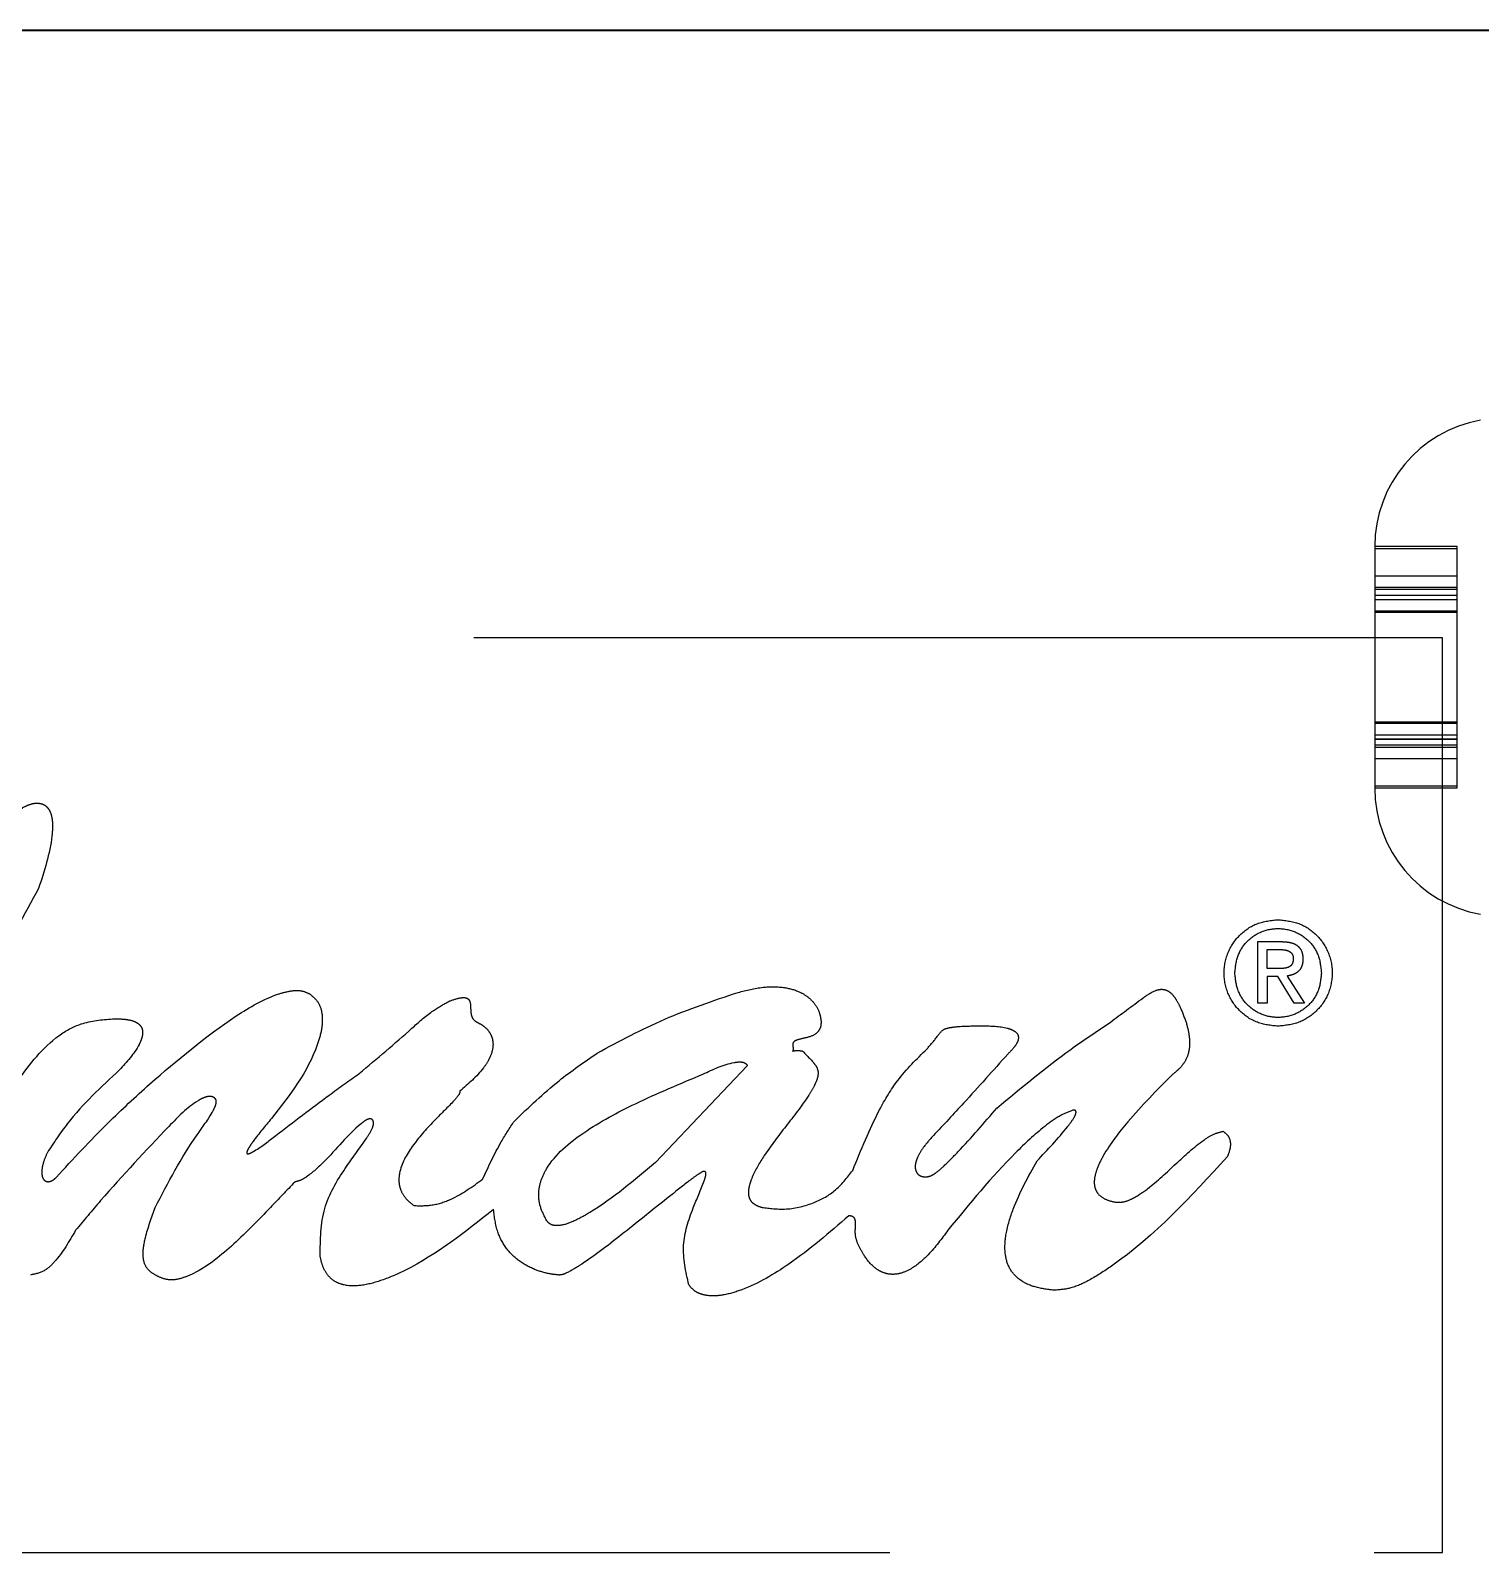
# Paper-space layout '2 DOOR PANEL LAYOUT - A1 Sheet' of a CAD drawing. Extents: x 50 to 825, y 22 to 486.
# Drawn here: x 442.903 to 445.523, y 464.264 to 467.014 of the extents above; entities that cross this region are included whole.
import ezdxf

# ---------------------------------------------------------------- set-up
doc = ezdxf.new("R2010")
doc.units = 0
doc.linetypes.add('HIDDEN', pattern=[0.375, 0.25, -0.125])
doc.layers.add('N-EQPM', color=3, linetype='Continuous', lineweight=25)
doc.layers.add('N-PANL', color=4, linetype='Continuous', lineweight=35)

psp = doc.layouts.new('2 DOOR PANEL LAYOUT - A1 Sheet')

# ---------------------------------------------------------------- linework, layer by layer
at = {"layer": 'N-EQPM', "linetype": 'HIDDEN', "ltscale": 7}
for p, q in [((445.3321, 466.0813), (445.3321, 466.0815)), ((445.3321, 466.0815), (445.3321, 466.0113)), ((445.4809, 466.0774), (445.4809, 466.0813)), ((445.4809, 466.043), (445.4809, 466.0774)), ((445.4809, 466.0279), (445.4809, 466.043)), ((445.4809, 465.9428), (445.4809, 466.0279)), ((445.3321, 466.0113), (445.3321, 465.7985)), ((445.4809, 465.861), (445.4809, 465.9428)), ((445.4544, 465.9165), (440.0811, 465.9165)), ((445.4544, 464.2637), (445.4544, 465.9165)), ((445.4809, 465.7622), (445.4809, 465.861)), ((445.3321, 465.7985), (445.3321, 465.6505)), ((445.4809, 465.7061), (445.4809, 465.7622)), ((445.4809, 465.6492), (445.4809, 465.7061)), ((445.3321, 465.6505), (445.3321, 465.6451)), ((445.3321, 465.6453), (445.3321, 465.6451)), ((445.4809, 465.6452), (445.4809, 465.6492)), ((445.1208, 465.2565), (445.1208, 465.3676)), ((445.1208, 465.3676), (445.1631, 465.3676)), ((445.1376, 465.3533), (445.1606, 465.3533)), ((445.1376, 465.3189), (445.1376, 465.3533)), ((445.1578, 465.3189), (445.1376, 465.3189)), ((445.157, 465.3046), (445.1376, 465.3046)), ((445.1376, 465.3046), (445.1376, 465.2565)), ((445.1863, 465.2565), (445.157, 465.3046)), ((445.1736, 465.3054), (445.2052, 465.2565)), ((445.1376, 465.2565), (445.1208, 465.2565)), ((445.2052, 465.2565), (445.1863, 465.2565)), ((444.1984, 465.1434), (444.0322, 464.9686)), ((440.0811, 464.2637), (445.4544, 464.2637))]:
    psp.add_line(p, q, dxfattribs=at)
for centre, start, end in [((445.5638, 466.0815), 100.0843, 180), ((445.5638, 465.6451), 180, 259.9157)]:
    psp.add_arc(centre, 0.2317, start, end, dxfattribs=at)
for points in [[(445.4809, 466.0813), (445.3321, 466.0813)], [(445.4809, 466.0774), (445.3321, 466.0774)], [(445.4809, 466.0279), (445.3321, 466.0279)], [(445.3321, 466.0082), (445.4809, 466.0082)], [(445.4809, 466.0036), (445.3321, 466.0036)], [(445.3321, 465.9936), (445.4809, 465.9936)], [(445.4809, 465.9927), (445.3321, 465.9927)], [(445.3321, 465.9858), (445.4809, 465.9858)], [(445.4809, 465.9644), (445.3321, 465.9644)], [(445.3321, 465.9627), (445.4809, 465.9627)], [(445.4809, 465.7639), (445.3321, 465.7639)], [(445.3321, 465.7622), (445.4809, 465.7622)], [(445.4809, 465.7408), (445.3321, 465.7408)], [(445.3321, 465.7339), (445.4809, 465.7339)], [(445.4809, 465.733), (445.3321, 465.733)], [(445.3321, 465.723), (445.4809, 465.723)], [(445.4809, 465.7184), (445.3321, 465.7184)], [(445.3321, 465.6987), (445.4809, 465.6987)], [(445.3321, 465.6492), (445.4809, 465.6492)], [(445.3321, 465.6452), (445.4809, 465.6452)]]:
    psp.add_open_spline(points, degree=1, dxfattribs=at)
for points, knots in [([(442.735, 465.4108), (442.7476, 465.4322), (442.7758, 465.4799), (442.8228, 465.5436), (442.8633, 465.589), (442.8909, 465.6116), (442.9022, 465.6155), (442.9069, 465.6171)], [0, 0, 0, 0, 0.273354, 0.611453, 0.86974, 0.944505, 1, 1, 1, 1]), ([(442.9069, 465.6171), (442.9105, 465.6175), (442.917, 465.6182), (442.9263, 465.616), (442.9343, 465.6104), (442.9401, 465.6004), (442.9437, 465.5827), (442.9413, 465.5354), (442.9281, 465.495), (442.9178, 465.4637)], [0, 0, 0, 0, 0.058923, 0.108735, 0.155136, 0.218272, 0.295262, 0.453883, 1, 1, 1, 1]), ([(442.9178, 465.4637), (442.8923, 465.4163), (442.8399, 465.3185), (442.7456, 465.1915), (442.665, 465.083), (442.618, 465.0205), (442.5994, 464.9956)], [0, 0, 0, 0, 0.284346, 0.586174, 0.835546, 1, 1, 1, 1]), ([(445.1572, 465.2146), (445.1445, 465.216), (445.1193, 465.2188), (445.0872, 465.2403), (445.065, 465.2719), (445.0573, 465.3107), (445.065, 465.3497), (445.0871, 465.3814), (445.1193, 465.403), (445.1445, 465.4058), (445.1572, 465.4072)], [0, 0, 0, 0, 0.125662, 0.24762, 0.370037, 0.499285, 0.629452, 0.752272, 0.874332, 1, 1, 1, 1]), ([(445.1572, 465.4072), (445.1701, 465.4058), (445.1954, 465.4031), (445.2278, 465.3815), (445.25, 465.3497), (445.2577, 465.3107), (445.25, 465.2718), (445.2277, 465.2403), (445.1954, 465.2188), (445.1701, 465.216), (445.1572, 465.2146)], [0, 0, 0, 0, 0.126285, 0.248388, 0.370929, 0.500712, 0.62958, 0.751719, 0.873721, 1, 1, 1, 1]), ([(445.0793, 465.3107), (445.0804, 465.3216), (445.0826, 465.3428), (445.1005, 465.3696), (445.1262, 465.3872), (445.1573, 465.3932), (445.1885, 465.3872), (445.2145, 465.3697), (445.2324, 465.3429), (445.2346, 465.3216), (445.2357, 465.3107)], [0, 0, 0, 0, 0.131431, 0.253662, 0.373879, 0.49905, 0.625452, 0.746202, 0.868563, 1, 1, 1, 1]), ([(445.1631, 465.3676), (445.1676, 465.3674), (445.1757, 465.3671), (445.1867, 465.3641), (445.1957, 465.3582), (445.2016, 465.3483), (445.2021, 465.3403), (445.2023, 465.336)], [0, 0, 0, 0, 0.231846, 0.422998, 0.587425, 0.776922, 1, 1, 1, 1]), ([(445.1606, 465.3533), (445.1635, 465.3532), (445.1691, 465.353), (445.1759, 465.3512), (445.1803, 465.3483), (445.1828, 465.3454), (445.1845, 465.3415), (445.1847, 465.3386), (445.1848, 465.337)], [0, 0, 0, 0, 0.264029, 0.509484, 0.623685, 0.736988, 0.858492, 1, 1, 1, 1]), ([(445.1848, 465.337), (445.1847, 465.3351), (445.1845, 465.3316), (445.1829, 465.327), (445.1801, 465.3236), (445.1753, 465.3205), (445.1675, 465.319), (445.1612, 465.3189), (445.1578, 465.3189)], [0, 0, 0, 0, 0.151759, 0.275323, 0.384352, 0.491609, 0.727938, 1, 1, 1, 1]), ([(445.2023, 465.336), (445.2021, 465.3326), (445.2018, 465.3264), (445.1981, 465.3181), (445.192, 465.3116), (445.1836, 465.3072), (445.177, 465.306), (445.1736, 465.3054)], [0, 0, 0, 0, 0.215922, 0.3999, 0.571174, 0.777198, 1, 1, 1, 1]), ([(444.1818, 465.2758), (444.1967, 465.2796), (444.2235, 465.2864), (444.2614, 465.2865), (444.2894, 465.2793), (444.3086, 465.2679), (444.3209, 465.2552), (444.329, 465.2406), (444.3307, 465.2301), (444.3315, 465.2249)], [0, 0, 0, 0, 0.253849, 0.457355, 0.622436, 0.7284, 0.824108, 0.913575, 1, 1, 1, 1]), ([(445.2357, 465.3107), (445.2346, 465.2998), (445.2324, 465.2788), (445.2144, 465.2522), (445.1885, 465.2346), (445.1573, 465.2286), (445.1262, 465.2346), (445.1005, 465.2522), (445.0827, 465.2788), (445.0804, 465.2998), (445.0793, 465.3107)], [0, 0, 0, 0, 0.130371, 0.252767, 0.374021, 0.500954, 0.626651, 0.74737, 0.869635, 1, 1, 1, 1]), ([(443.1184, 465.1103), (443.1688, 465.1533), (443.2411, 465.2151), (443.3311, 465.2679), (443.3721, 465.2789), (443.3917, 465.2803), (443.4025, 465.2755), (443.4075, 465.2733)], [0, 0, 0, 0, 0.581022, 0.832987, 0.898001, 0.952649, 1, 1, 1, 1]), ([(443.4075, 465.2733), (443.4133, 465.2684), (443.4249, 465.2586), (443.4314, 465.2349), (443.4299, 465.2086), (443.4104, 465.1398), (443.3714, 465.0898), (443.3387, 465.0479)], [0, 0, 0, 0, 0.086302, 0.173398, 0.273583, 0.391179, 1, 1, 1, 1]), ([(443.4973, 465.1293), (443.5293, 465.1562), (443.5732, 465.1932), (443.6247, 465.2405), (443.6491, 465.254), (443.6596, 465.2599)], [0, 0, 0, 0, 0.601072, 0.826938, 1, 1, 1, 1]), ([(443.6596, 465.2599), (443.6665, 465.2624), (443.6751, 465.2656), (443.6855, 465.2666), (443.6898, 465.2662), (443.6929, 465.265), (443.6957, 465.2627), (443.6986, 465.2561), (443.6983, 465.2454), (443.6992, 465.2341), (443.704, 465.2254), (443.7083, 465.223), (443.7106, 465.2217)], [0, 0, 0, 0, 0.260012, 0.325711, 0.37639, 0.411417, 0.442605, 0.505124, 0.65845, 0.824763, 0.906895, 1, 1, 1, 1]), ([(443.9271, 465.1663), (443.9673, 465.1878), (444.049, 465.2317), (444.1371, 465.2609), (444.1818, 465.2758)], [0, 0, 0, 0, 0.491463, 1, 1, 1, 1]), ([(444.8537, 465.2217), (444.8735, 465.2364), (444.9005, 465.2564), (444.9311, 465.2785), (444.9469, 465.2822), (444.9574, 465.2798), (444.9664, 465.2726), (444.9747, 465.2613), (444.9791, 465.2519), (444.9817, 465.2465)], [0, 0, 0, 0, 0.454822, 0.618756, 0.683469, 0.745197, 0.809072, 0.891575, 1, 1, 1, 1]), ([(444.9817, 465.2465), (444.9855, 465.2371), (444.9923, 465.2204), (444.9975, 465.1962), (444.9978, 465.1762), (444.9933, 465.1571), (444.9822, 465.1398), (444.9707, 465.1306), (444.9651, 465.1262)], [0, 0, 0, 0, 0.226211, 0.405874, 0.550486, 0.671961, 0.840137, 1, 1, 1, 1]), ([(442.8802, 465.1166), (442.9025, 465.1463), (442.934, 465.1884), (442.9976, 465.2235), (443.0322, 465.2264), (443.0515, 465.228)], [0, 0, 0, 0, 0.516358, 0.729892, 1, 1, 1, 1]), ([(443.0515, 465.228), (443.059, 465.2281), (443.0722, 465.2281), (443.0885, 465.2249), (443.099, 465.2194), (443.1043, 465.2128), (443.1061, 465.2056), (443.1057, 465.1983), (443.1034, 465.1901), (443.0927, 465.167), (443.0773, 465.1501), (443.0642, 465.1357)], [0, 0, 0, 0, 0.152973, 0.268244, 0.334758, 0.391692, 0.434716, 0.482965, 0.539736, 0.607088, 1, 1, 1, 1]), ([(443.7106, 465.2217), (443.7143, 465.2198), (443.7216, 465.216), (443.7309, 465.207), (443.7376, 465.1952), (443.7396, 465.1817), (443.7373, 465.1678), (443.7315, 465.1537), (443.7144, 465.1275), (443.6942, 465.1105), (443.6788, 465.0975)], [0, 0, 0, 0, 0.07696, 0.15723, 0.240361, 0.331149, 0.41008, 0.504309, 0.619262, 1, 1, 1, 1]), ([(444.3315, 465.2249), (444.3316, 465.2218), (444.3317, 465.2162), (444.3291, 465.2086), (444.3218, 465.1993), (444.3065, 465.1936), (444.2923, 465.1916), (444.2844, 465.1882), (444.2821, 465.1864), (444.2808, 465.1844), (444.2803, 465.1824), (444.2805, 465.181), (444.2805, 465.1803)], [0, 0, 0, 0, 0.121565, 0.221386, 0.311432, 0.581301, 0.831919, 0.879602, 0.920262, 0.945209, 0.970859, 1, 1, 1, 1]), ([(444.5231, 465.1739), (444.5293, 465.181), (444.5394, 465.1924), (444.5507, 465.2091), (444.5659, 465.2128), (444.5894, 465.2153), (444.6097, 465.2153), (444.6244, 465.2153)], [0, 0, 0, 0, 0.242188, 0.393427, 0.485308, 0.626681, 1, 1, 1, 1]), ([(444.6244, 465.2153), (444.6391, 465.2152), (444.6563, 465.2149), (444.6746, 465.2093), (444.6803, 465.2066), (444.6846, 465.2033), (444.6873, 465.1995), (444.6883, 465.1954), (444.6881, 465.191), (444.6859, 465.1843), (444.6796, 465.1749), (444.6729, 465.1682), (444.669, 465.1644)], [0, 0, 0, 0, 0.402422, 0.471005, 0.528386, 0.576482, 0.618504, 0.654562, 0.693147, 0.737272, 0.849343, 1, 1, 1, 1]), ([(444.6493, 465.0669), (444.693, 465.1033), (444.7588, 465.158), (444.8298, 465.2057), (444.8537, 465.2217)], [0, 0, 0, 0, 0.664336, 1, 1, 1, 1]), ([(444.2805, 465.1803), (444.2808, 465.1784), (444.2812, 465.1753), (444.281, 465.1718), (444.2806, 465.1702), (444.2803, 465.1696), (444.2802, 465.1695), (444.2802, 465.1694), (444.2802, 465.1694), (444.2802, 465.1694), (444.2802, 465.1694), (444.2802, 465.1694), (444.2802, 465.1694), (444.2802, 465.1694), (444.2803, 465.1694), (444.2803, 465.1695), (444.2805, 465.1696), (444.2812, 465.1699), (444.2829, 465.1705), (444.2886, 465.1712), (444.2937, 465.1706), (444.2977, 465.1701)], [0, 0, 0, 0, 0.201783, 0.318756, 0.364684, 0.377793, 0.382395, 0.382771, 0.382858, 0.38293, 0.382994, 0.38306, 0.383135, 0.383226, 0.38362, 0.387018, 0.391946, 0.406001, 0.466379, 0.575775, 1, 1, 1, 1]), ([(443.7775, 465.0434), (443.8037, 465.0685), (443.8505, 465.1132), (443.9037, 465.1501), (443.9271, 465.1663)], [0, 0, 0, 0, 0.560457, 1, 1, 1, 1]), ([(444.1182, 465.1281), (444.1365, 465.1368), (444.1576, 465.1468), (444.1828, 465.1504), (444.1895, 465.1501), (444.194, 465.1485), (444.1968, 465.1463), (444.1978, 465.1444), (444.1984, 465.1434)], [0, 0, 0, 0, 0.694571, 0.799322, 0.880142, 0.923558, 0.962038, 1, 1, 1, 1]), ([(444.2977, 465.1701), (444.3046, 465.1633), (444.314, 465.1538), (444.3249, 465.1404), (444.327, 465.1293), (444.3243, 465.1178), (444.3184, 465.1047), (444.3006, 465.0754), (444.2823, 465.0522), (444.2678, 465.0338)], [0, 0, 0, 0, 0.177561, 0.245212, 0.311534, 0.374041, 0.458553, 0.573115, 1, 1, 1, 1]), ([(444.3888, 464.9542), (444.4038, 464.9912), (444.4266, 465.0474), (444.4709, 465.1226), (444.5045, 465.1556), (444.5231, 465.1739)], [0, 0, 0, 0, 0.459324, 0.700195, 1, 1, 1, 1]), ([(444.669, 465.1644), (444.6425, 465.1347), (444.5983, 465.0852), (444.5529, 465.0367), (444.5346, 465.0172)], [0, 0, 0, 0, 0.598153, 1, 1, 1, 1]), ([(443.0642, 465.1357), (443.0309, 465.105), (442.9819, 465.0598), (442.9454, 465.0044), (442.9337, 464.9867)], [0, 0, 0, 0, 0.680623, 1, 1, 1, 1]), ([(443.3464, 465.0172), (443.3783, 465.0419), (443.428, 465.0801), (443.4791, 465.1164), (443.4973, 465.1293)], [0, 0, 0, 0, 0.64425, 1, 1, 1, 1]), ([(443.8354, 464.8644), (443.8312, 464.8724), (443.8234, 464.8874), (443.8203, 464.9123), (443.8245, 464.9357), (443.8452, 464.9783), (443.9052, 465.028), (444.0031, 465.08), (444.0772, 465.1109), (444.1182, 465.1281)], [0, 0, 0, 0, 0.062014, 0.117099, 0.170382, 0.225769, 0.442849, 0.691613, 1, 1, 1, 1]), ([(444.9651, 465.1262), (444.938, 465.0988), (444.8933, 465.0534), (444.8488, 464.9957), (444.8306, 464.9597), (444.8254, 464.9417), (444.825, 464.9288), (444.8271, 464.9198), (444.8328, 464.9099), (444.8453, 464.9009), (444.857, 464.8983), (444.8632, 464.8969)], [0, 0, 0, 0, 0.385541, 0.638446, 0.724424, 0.789203, 0.823516, 0.853154, 0.880503, 0.936039, 1, 1, 1, 1]), ([(442.9496, 464.9415), (442.9803, 464.9748), (443.0343, 465.0334), (443.0931, 465.0871), (443.1184, 465.1103)], [0, 0, 0, 0, 0.569221, 1, 1, 1, 1]), ([(443.6788, 465.0975), (443.6789, 465.0972), (443.6791, 465.0967), (443.6791, 465.0956), (443.6786, 465.0934), (443.6747, 465.0871), (443.6589, 465.0698), (443.6288, 465.0408), (443.5929, 465.0004), (443.5705, 464.9618), (443.5682, 464.9332), (443.5719, 464.9173), (443.5812, 464.9022), (443.5908, 464.8947), (443.596, 464.8906)], [0, 0, 0, 0, 0.003458, 0.00731, 0.011853, 0.03072, 0.092757, 0.288605, 0.522313, 0.733466, 0.795475, 0.856548, 0.922393, 1, 1, 1, 1]), ([(443.1285, 464.8874), (443.1518, 464.9321), (443.1832, 464.9923), (443.2264, 465.0486), (443.2366, 465.0687), (443.2385, 465.0745), (443.2389, 465.0786), (443.2386, 465.081), (443.2377, 465.0832), (443.2367, 465.0843), (443.2361, 465.0848)], [0, 0, 0, 0, 0.662248, 0.889763, 0.927876, 0.957722, 0.969818, 0.98043, 0.990187, 1, 1, 1, 1]), ([(443.2361, 465.0848), (443.235, 465.0856), (443.2327, 465.0871), (443.2284, 465.088), (443.2225, 465.0876), (443.2147, 465.085), (443.1886, 465.0706), (443.1697, 465.0509), (443.1534, 465.0338)], [0, 0, 0, 0, 0.039622, 0.080717, 0.126899, 0.211019, 0.317402, 1, 1, 1, 1]), ([(444.5308, 464.9447), (444.5338, 464.9464), (444.5415, 464.951), (444.5575, 464.9657), (444.595, 465.0036), (444.6263, 465.0401), (444.6493, 465.0669)], [0, 0, 0, 0, 0.060909, 0.156655, 0.379497, 1, 1, 1, 1]), ([(443.3387, 465.0479), (443.3273, 465.0344), (443.3131, 465.0177), (443.2991, 464.9975), (443.2953, 464.9909), (443.2941, 464.9873), (443.294, 464.986), (443.2942, 464.9852), (443.2944, 464.9847), (443.2948, 464.9844), (443.2955, 464.9842), (443.2966, 464.9842), (443.2984, 464.9846), (443.3024, 464.9862), (443.3194, 464.996), (443.334, 465.0075), (443.3464, 465.0172)], [0, 0, 0, 0, 0.377022, 0.467043, 0.524942, 0.538905, 0.548992, 0.552916, 0.556414, 0.559866, 0.563665, 0.571547, 0.582001, 0.604365, 0.663597, 1, 1, 1, 1]), ([(443.5221, 465.0441), (443.5217, 465.0448), (443.5209, 465.0461), (443.5188, 465.0473), (443.5164, 465.0476), (443.5126, 465.0468), (443.507, 465.0437), (443.4775, 465.0205), (443.4473, 464.9813), (443.4101, 464.9476), (443.3917, 464.9359), (443.3841, 464.9341), (443.3807, 464.9332)], [0, 0, 0, 0, 0.013242, 0.024866, 0.036947, 0.05106, 0.087917, 0.137073, 0.654362, 0.875165, 0.943754, 1, 1, 1, 1]), ([(443.4266, 464.7995), (443.4269, 464.8288), (443.4273, 464.8857), (443.4683, 464.9549), (443.5018, 464.9995), (443.5193, 465.0258), (443.5227, 465.0357), (443.5234, 465.0403), (443.5225, 465.0429), (443.5221, 465.0441)], [0, 0, 0, 0, 0.321363, 0.622533, 0.868555, 0.950235, 0.969875, 0.986062, 1, 1, 1, 1]), ([(443.7201, 464.9383), (443.7307, 464.9612), (443.7474, 464.9975), (443.7693, 465.031), (443.7775, 465.0434)], [0, 0, 0, 0, 0.629197, 1, 1, 1, 1]), ([(444.7868, 465.0631), (444.7789, 465.06), (444.7605, 465.0527), (444.7254, 465.0265), (444.6544, 464.9606), (444.6, 464.894), (444.5608, 464.846)], [0, 0, 0, 0, 0.080259, 0.186826, 0.412324, 1, 1, 1, 1]), ([(444.7218, 464.9714), (444.741, 464.9915), (444.7648, 465.0165), (444.7866, 465.0456), (444.7911, 465.0542), (444.7922, 465.0575), (444.7924, 465.0595), (444.7923, 465.0606), (444.792, 465.0616), (444.7913, 465.0624), (444.7901, 465.063), (444.7886, 465.0632), (444.7874, 465.0632), (444.7868, 465.0631)], [0, 0, 0, 0, 0.686218, 0.851803, 0.894874, 0.92636, 0.936768, 0.945639, 0.95344, 0.960845, 0.971407, 0.984158, 1, 1, 1, 1]), ([(443.1534, 465.0338), (443.1115, 464.9897), (443.0535, 464.9286), (442.9996, 464.8639), (442.9847, 464.846)], [0, 0, 0, 0, 0.72221, 1, 1, 1, 1]), ([(444.2678, 465.0338), (444.2544, 465.0165), (444.2321, 464.9874), (444.2105, 464.9513), (444.2022, 464.9287), (444.1999, 464.9164), (444.2008, 464.9063), (444.2051, 464.8975), (444.2137, 464.8908), (444.2211, 464.8885), (444.2251, 464.8874)], [0, 0, 0, 0, 0.367535, 0.615255, 0.702316, 0.770026, 0.823626, 0.869719, 0.930712, 1, 1, 1, 1]), ([(444.5346, 465.0172), (444.5285, 465.0104), (444.5178, 464.9986), (444.5074, 464.982), (444.5028, 464.9699), (444.5014, 464.9616), (444.5022, 464.9547), (444.5048, 464.9492), (444.5089, 464.9454), (444.5147, 464.9427), (444.5225, 464.942), (444.528, 464.9438), (444.5308, 464.9447)], [0, 0, 0, 0, 0.258301, 0.448918, 0.545171, 0.62191, 0.684275, 0.737856, 0.787886, 0.838064, 0.91677, 1, 1, 1, 1]), ([(444.8632, 464.8969), (444.8683, 464.8968), (444.8791, 464.8964), (444.8993, 464.9052), (444.9318, 464.9275), (444.9722, 464.966), (445.0104, 465.0008), (445.0398, 465.0202), (445.0524, 465.0234), (445.058, 465.0249)], [0, 0, 0, 0, 0.062958, 0.135466, 0.272248, 0.560583, 0.837375, 0.926183, 1, 1, 1, 1]), ([(445.058, 465.0249), (445.0615, 465.0222), (445.0684, 465.0169), (445.0719, 465.0042), (445.0705, 464.9915), (445.0674, 464.9835), (445.0657, 464.9791)], [0, 0, 0, 0, 0.253293, 0.498741, 0.724716, 1, 1, 1, 1]), ([(442.9337, 464.9867), (442.9311, 464.9808), (442.9266, 464.9703), (442.9237, 464.9572), (442.9235, 464.9487), (442.9242, 464.9437), (442.9257, 464.9397), (442.928, 464.9364), (442.9315, 464.934), (442.936, 464.9336), (442.9406, 464.9348), (442.9453, 464.9374), (442.9481, 464.9401), (442.9496, 464.9415)], [0, 0, 0, 0, 0.251613, 0.442222, 0.51754, 0.581225, 0.635043, 0.681366, 0.736822, 0.793474, 0.851146, 0.919297, 1, 1, 1, 1]), ([(444.0322, 464.9686), (443.9941, 464.9362), (443.9467, 464.8959), (443.8853, 464.8617), (443.8631, 464.8542), (443.8501, 464.8544), (443.8439, 464.8561), (443.8387, 464.8594), (443.8365, 464.8627), (443.8354, 464.8644)], [0, 0, 0, 0, 0.631621, 0.786487, 0.893302, 0.923524, 0.949914, 0.974564, 1, 1, 1, 1]), ([(444.7518, 464.7377), (444.7399, 464.7392), (444.7182, 464.7419), (444.69, 464.7549), (444.6709, 464.7759), (444.6624, 464.8056), (444.6652, 464.8429), (444.6828, 464.9009), (444.7061, 464.943), (444.7218, 464.9714)], [0, 0, 0, 0, 0.119954, 0.217896, 0.304842, 0.395894, 0.519003, 0.675253, 1, 1, 1, 1]), ([(445.0657, 464.9791), (445.0004, 464.9074), (444.9241, 464.8239), (444.8193, 464.7568), (444.7841, 464.7399), (444.7616, 464.7384), (444.7518, 464.7377)], [0, 0, 0, 0, 0.7144, 0.833584, 0.927362, 1, 1, 1, 1]), ([(443.3807, 464.9332), (443.3661, 464.9179), (443.3299, 464.88), (443.2728, 464.8211), (443.2183, 464.7762), (443.1769, 464.7587), (443.1551, 464.7546), (443.1423, 464.7591), (443.1362, 464.7613)], [0, 0, 0, 0, 0.204185, 0.504984, 0.793128, 0.871323, 0.938756, 1, 1, 1, 1]), ([(443.596, 464.8906), (443.607, 464.8903), (443.6301, 464.8899), (443.6739, 464.9047), (443.7019, 464.925), (443.7201, 464.9383)], [0, 0, 0, 0, 0.241349, 0.505359, 1, 1, 1, 1]), ([(444.1182, 464.9523), (444.114, 464.9498), (444.1044, 464.9439), (444.083, 464.9272), (444.0379, 464.8915), (443.9738, 464.8396), (443.9136, 464.7931), (443.8766, 464.7709), (443.8643, 464.7656), (443.8601, 464.7653), (443.8583, 464.7651)], [0, 0, 0, 0, 0.045104, 0.105309, 0.253369, 0.581391, 0.875923, 0.96099, 0.983688, 1, 1, 1, 1]), ([(444.0927, 464.7473), (444.0873, 464.7713), (444.0767, 464.8183), (444.0978, 464.8819), (444.1158, 464.9223), (444.1234, 464.9436), (444.1237, 464.9491), (444.1231, 464.951), (444.1222, 464.9519), (444.1211, 464.9524), (444.1197, 464.9525), (444.1187, 464.9524), (444.1182, 464.9523)], [0, 0, 0, 0, 0.334534, 0.656328, 0.901147, 0.953288, 0.969473, 0.975576, 0.981083, 0.986273, 0.992422, 1, 1, 1, 1]), ([(444.2251, 464.8874), (444.2387, 464.8856), (444.2694, 464.8817), (444.3149, 464.8925), (444.359, 464.9156), (444.3786, 464.9409), (444.3888, 464.9542)], [0, 0, 0, 0, 0.217885, 0.493515, 0.734309, 1, 1, 1, 1]), ([(443.1362, 464.7613), (443.1315, 464.7637), (443.1222, 464.7685), (443.1099, 464.7805), (443.1049, 464.8036), (443.1116, 464.8403), (443.122, 464.8693), (443.1285, 464.8874)], [0, 0, 0, 0, 0.113308, 0.220198, 0.34935, 0.593335, 1, 1, 1, 1]), ([(443.7399, 464.8835), (443.6887, 464.8429), (443.6257, 464.7929), (443.5404, 464.7555), (443.5029, 464.7452), (443.4732, 464.745), (443.4529, 464.7528), (443.4401, 464.7639), (443.4308, 464.7799), (443.4281, 464.7926), (443.4266, 464.7995)], [0, 0, 0, 0, 0.509901, 0.628392, 0.73031, 0.814384, 0.856678, 0.898673, 0.944931, 1, 1, 1, 1]), ([(443.8583, 464.7651), (443.8524, 464.7657), (443.8373, 464.7674), (443.8118, 464.7752), (443.7847, 464.79), (443.7614, 464.8133), (443.7446, 464.8449), (443.7415, 464.8699), (443.7399, 464.8835)], [0, 0, 0, 0, 0.096172, 0.247243, 0.431077, 0.593273, 0.777442, 1, 1, 1, 1]), ([(444.3818, 464.8721), (444.3467, 464.8418), (444.2872, 464.7903), (444.2085, 464.7441), (444.1578, 464.7285), (444.1318, 464.7265), (444.1136, 464.7305), (444.1011, 464.737), (444.0954, 464.7439), (444.0927, 464.7473)], [0, 0, 0, 0, 0.410229, 0.695445, 0.797747, 0.877912, 0.922086, 0.961718, 1, 1, 1, 1]), ([(444.3984, 464.8205), (444.3965, 464.8257), (444.393, 464.8355), (444.3936, 464.8492), (444.3942, 464.8594), (444.3934, 464.8661), (444.3908, 464.8694), (444.3885, 464.8709), (444.3854, 464.8719), (444.3831, 464.872), (444.3818, 464.8721)], [0, 0, 0, 0, 0.275525, 0.517423, 0.676274, 0.798493, 0.839699, 0.883662, 0.935562, 1, 1, 1, 1]), ([(442.9847, 464.846), (442.9732, 464.826), (442.9577, 464.7991), (442.9284, 464.7706), (442.9117, 464.767), (442.9031, 464.7651)], [0, 0, 0, 0, 0.578985, 0.783147, 1, 1, 1, 1]), ([(444.5608, 464.846), (444.5495, 464.8307), (444.5303, 464.8048), (444.5001, 464.7785), (444.4758, 464.7674), (444.457, 464.7655), (444.4411, 464.7699), (444.4241, 464.7809), (444.4098, 464.7985), (444.4018, 464.8138), (444.3984, 464.8205)], [0, 0, 0, 0, 0.259717, 0.441757, 0.541681, 0.622397, 0.694251, 0.763711, 0.897224, 1, 1, 1, 1])]:
    psp.add_open_spline(points, degree=3, knots=knots, dxfattribs=at)
at = {"layer": 'N-PANL'}
psp.add_line((637.5933, 467.0139), (399.589, 467.0139), dxfattribs=at)

doc.saveas('drawing.dxf')
